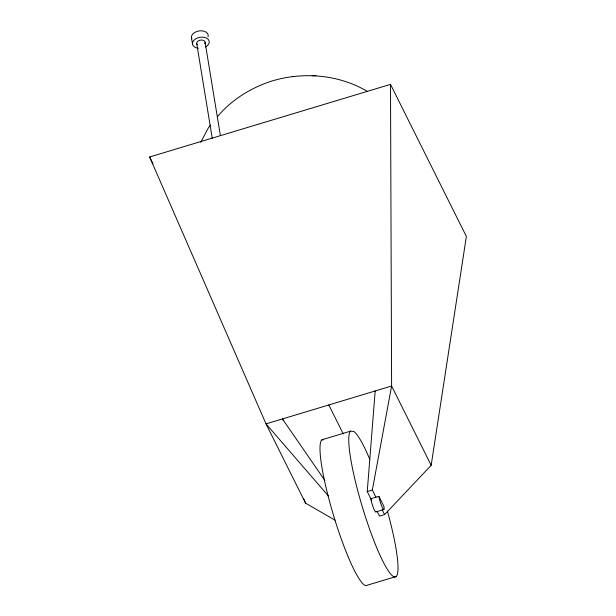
<?xml version="1.0" encoding="UTF-8"?>
<svg xmlns="http://www.w3.org/2000/svg" width="616" height="616" viewBox="0 0 616 616"><rect width="100%" height="100%" fill="white"/><g stroke="black" fill="none" stroke-linecap="round" stroke-linejoin="round"><path stroke-width="0.92" d="M371.687 500.446L367.244 491.537L375.183 390.975M377.108 511.303L379.502 516.116L384.6 514.576L431.169 465.311L466.381 236.452L390.505 84.377L149.619 156.988L266.02 423.885L305.575 503.172L335.027 520.173M375.937 497.22L372.334 489.997L391.607 386.024L390.505 84.377M200.739 142.396L208.262 128.043L210.426 125.125M217.448 116.647C231.616 99.684 250.951 87.819 271.841 81.004L274.128 80.373C305.043 71.664 339.562 74.975 367.298 91.368M396.096 576.53L367.344 585.2A76.346 11.458 73.2 0 1 335.158 520.682A76.346 11.458 73.2 0 1 321.906 439.786L350.658 431.115L353.884 431.477A76.346 11.458 73.2 0 1 369.823 459.428M367.244 491.537L372.334 489.997M378.879 496.334A8.485 1.27 73.2 0 0 382.444 507.761A8.485 1.27 73.2 0 0 383.93 506.475L378.879 496.334L370.847 498.752A8.485 1.27 73.2 0 0 373.727 508.654A8.485 1.27 73.2 0 0 376.083 511.395M375.899 511.904L383.93 509.486M312.104 75.737L315.939 75.629M293.008 76.415L293.763 76.415M321.906 439.786L323.408 439.947M328.366 495.918L266.02 423.885L391.607 386.024L431.169 465.311M324.886 480.472L282.444 418.934L283.291 420.636M382.197 509.763L384.6 514.576M328.813 404.958L343.274 433.941M149.619 156.988L153.053 163.864M303.75 498.744L305.575 503.172M204.705 43.69A4.243 2.757 -9.3 0 0 201.686 40.032A4.243 2.757 -9.3 0 0 196.712 43.443L196.935 44.129A4.243 2.757 -9.3 0 0 197.428 44.737M205.105 42.235L220.366 135.458M196.712 43.443L212.281 138.546M191.414 37.43L192.454 43.782M387.418 511.134A76.346 11.458 73.2 0 1 394.533 576.961A76.346 11.458 73.2 0 1 362.324 506.853A76.346 11.458 73.2 0 1 350.658 431.115M198.329 48.294A8.485 5.521 -9.3 0 1 193.632 40.579A8.485 5.521 -9.3 0 1 206.73 38.223A8.485 5.521 -9.3 0 1 205.382 47.024M191.792 38.823A8.485 5.521 -9.3 0 1 199.453 30.877A8.485 5.521 -9.3 0 1 208.039 36.837"/></g></svg>
